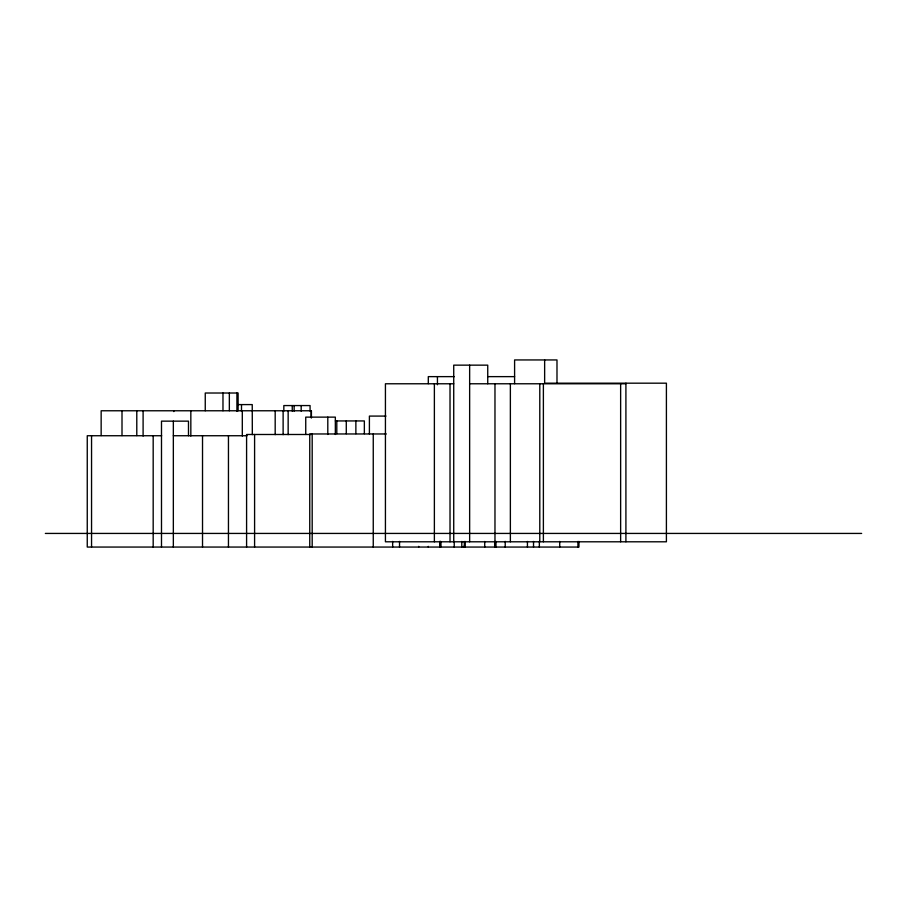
<?xml version="1.0" encoding="UTF-8"?>
<svg xmlns="http://www.w3.org/2000/svg" width="907" height="907" viewBox="0 0 907 907"><rect width="100%" height="100%" fill="white"/><g stroke="black" fill="none" stroke-linecap="round" stroke-linejoin="round"><path stroke-width="1.36" d="M454.373 376.632L428.297 376.632L428.297 383.684M488.136 376.632L514.598 376.632M453.727 383.774L385.43 383.774L385.43 541.796L666.407 541.796L666.407 383.185L544.642 383.185L544.642 359.943M469.645 383.774L625.909 383.774M237.577 404.59L252.237 404.59L252.327 434.657M385.963 416.086L369.398 416.086L369.398 433.965M335.363 420.939L364.353 420.939L364.353 433.693M386.303 433.965L309.752 433.965L309.752 547.057M311.248 434.487L246.591 434.487L246.591 547.057M161.661 435.734L87.253 435.734L87.253 547.057L578.949 547.057L578.949 541.445M173.339 435.734L247.067 435.734M45.35 533.429L861.65 533.429M625.909 383.185L625.909 541.796M620.637 383.774L620.637 541.796M577.929 541.445L577.929 547.057M559.721 541.445L559.721 547.057M556.989 383.185L556.989 359.943L514.598 359.943L514.598 383.684M543.384 383.774L543.384 541.796M539.79 383.774L539.79 541.796M539.359 541.445L539.359 547.057M533.531 541.445L533.531 547.057M527.432 541.445L527.432 547.057M510.369 383.774L510.369 541.796M505.21 541.366L505.21 547.057M495.97 541.411L495.97 547.057M495.154 541.468L495.154 547.057M494.973 383.774L494.973 541.796M494.666 541.468L494.666 547.057M487.739 383.774L487.739 365.147L453.727 365.147L453.727 541.796M484.723 541.468L484.723 547.057M469.645 365.147L469.645 541.796M465.246 541.468L465.246 547.057M464.327 541.468L464.327 547.057M464.078 546.377L464.078 547.057M463.885 546.377L463.885 547.057M461.788 541.445L461.788 547.057M454.226 541.445L454.226 547.057M450.019 383.774L450.019 541.796M440.666 541.4L440.666 547.057L440.564 541.445M439.691 541.4L439.691 547.057M437.435 376.632L437.435 384.761M434.374 383.774L434.374 541.796M428.331 546.377L428.331 547.057M418.66 546.377L418.66 547.057M399.534 541.4L399.534 547.057M392.652 541.422L392.652 547.057M373.253 433.965L373.253 547.057M355.873 420.939L355.873 433.693M346.281 420.939L346.281 433.693M336.803 420.939L336.803 433.693M335.341 434.487L335.341 417.129L305.738 417.129L305.738 434.487M327.801 417.129L327.801 434.487M312.189 433.965L312.189 547.057M311.418 417.798L311.418 410.769L101.153 410.769L101.153 435.575M311.158 410.769L311.158 417.798M310.069 411.154L310.069 405.565L283.834 405.565L283.834 411.154M301.181 405.565L301.181 411.154M294.129 405.565L294.129 411.154M292.258 405.565L292.258 411.154M288.154 410.769L288.154 434.657M283.12 410.769L283.12 434.657M275.184 410.769L275.184 434.657M254.595 434.487L254.595 547.057M242.305 410.769L242.305 436.063M241.5 404.59L241.5 411.404M238.11 410.769L238.11 393.014L205.254 393.014L205.254 410.769M236.92 393.014L236.92 411.381M229.346 393.014L229.346 410.769M228.451 435.734L228.451 547.057M222.975 393.014L222.975 410.769M202.522 435.734L202.522 547.057M190.833 410.769L190.833 436.063M188.486 435.734L188.486 421.143L161.491 421.143L161.491 547.057M173.815 410.769L173.815 411.574M173.339 421.143L173.339 547.057M153.181 435.734L153.181 547.057M143.102 410.769L143.102 436.063M136.787 410.769L136.787 435.575M122.003 410.769L122.003 435.575M91.55 435.734L91.55 547.057"/></g></svg>
